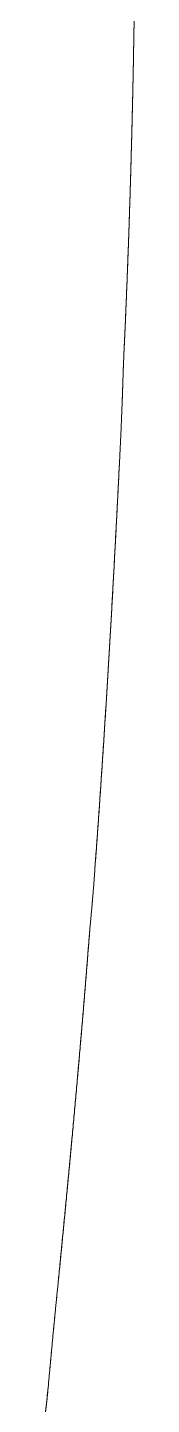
# Model space of a CAD drawing. Header units: millimetres. Extents: x 8533 to 164433, y 5768 to 115327.
# Drawn here: x 57182.31 to 57184.04, y 107738.18 to 107764.94 of the extents above; entities that cross this region are included whole.
import ezdxf

# ---------------------------------------------------------------- set-up
doc = ezdxf.new("R2010")
doc.units = ezdxf.units.MM
doc.header["$LTSCALE"] = 250
doc.layers.add('06_G-ENP_심볼', color=3, linetype='Continuous')
doc.layers.add('G-ENP', color=1, linetype='Continuous')

# ---------------------------------------------------------------- blocks, each defined once
blk = doc.blocks.new('zw$82BC')
at = {"layer": 'G-ENP', "color": 8, "lineweight": 0}
for centre, radius, start, end in [((15.56020665154018, 92.09559534028756), 2.899581979722512, 358.9781850580536, 359.0690730039203), ((15.55891459078693, 92.09561732169738), 2.90087422730824, 358.9816169216202, 359.0724622403317), ((18.58339731815995, 92.04631980408203), 0.1240103240714272, 178.2592031892488, 178.9992269624713), ((15.59407526575821, 92.09499129432459), 2.865707979359737, 358.8861637672391, 358.9781844156539), ((15.59282320784315, 92.0950145938744), 2.866960253912416, 358.8896380391441, 358.9816162805292), ((15.62690336483094, 92.09435306452832), 2.832873676778469, 358.7930155584131, 358.8861631109918), ((15.62568974101244, 92.09437761022542), 2.834087548658174, 358.7965320201359, 358.8896373890482), ((15.65873134800684, 92.09368251429242), 2.801038630827998, 358.698746322424, 358.7930148925051), ((15.65755433511926, 92.09370824501303), 2.802215924799617, 358.7023047557434, 358.7965313573658), ((15.68959687540003, 92.09298143442766), 2.770165142294441, 358.6033620547597, 358.6987456473412), ((15.68845528398414, 92.09300828070889), 2.771307049200924, 358.6069622308637, 358.7023040803569), ((15.71953592422905, 92.09225153039938), 2.740217197378686, 358.5068688490077, 358.6033613706726), ((15.71842855574012, 92.09227942680633), 2.741324917059103, 358.5105105348902, 358.6069615465964), ((15.74858268618, 92.09149443170793), 2.711160570281528, 358.4092728917694, 358.5068681535545), ((15.7475080842619, 92.09152332362044), 2.712235560396013, 358.4129558570186, 358.5105098382951), ((15.77676936858542, 92.0907117049033), 2.682963022049988, 358.3105804744424, 358.4092721834053), ((15.77572665119335, 92.09074152667483), 2.684006165678308, 358.3143044758095, 358.4129551483156), ((15.80412705092, 92.08990483760101), 2.655593443727213, 358.2107979772559, 358.3105797552238), ((15.80311476965495, 92.08993554335223), 2.656606190459534, 358.2145627792419, 358.3143037566086), ((15.83068455925253, 92.08907527776864), 2.629022982339724, 358.1099318893186, 358.2107972466189), ((15.82970186964356, 92.08910680789086), 2.630006177522171, 358.1137372431233, 358.2145620477302), ((15.85646988691407, 92.08822439863434), 2.603223619597308, 358.0079887906608, 358.1099311490306), ((15.85551570117214, 92.08825670448277), 2.604178351946164, 358.0118344477173, 358.113736502293), ((15.88058261288218, 92.0873865663479), 2.57909634239645, 357.9088610699438, 358.0118336959184), ((15.88150927757586, 92.08735353323772), 2.578169089243452, 357.9049753600709, 358.0079880379038), ((15.9058279413227, 92.08646395690045), 2.553834160591602, 357.8008983757485, 357.9049745977183), ((15.90492792182171, 92.08649766861316), 2.554734811111611, 357.8048238791362, 357.9088603066349), ((15.92944972654415, 92.08555690462356), 2.53019496684739, 357.6957647098085, 357.8008976007415), ((15.92857556552919, 92.0855912457522), 2.531069802019762, 357.6997297467825, 357.8048231080651), ((15.95239763518101, 92.08463355667834), 2.507228489489425, 357.5895813291135, 357.6957639261285), ((15.95154810304713, 92.08466849909905), 2.508078739812913, 357.5935856445831, 357.6997289638998), ((15.97469296916894, 92.08369507839313), 2.484913412543059, 357.4823553101918, 357.5895805363616), ((15.97386773308968, 92.08373056082286), 2.485739410963411, 357.4863986262444, 357.5935848498687), ((15.99635687807167, 92.08274256197473), 2.46322857368103, 357.3740938040305, 357.4823545049497), ((15.9955549020561, 92.08277855502052), 2.46403135686307, 357.3781758571405, 357.4863978224348), ((18.72867102356101, 91.95540291837818), 0.2720580903062564, 176.9474390016471, 177.8101801652577), ((18.73781857989231, 91.95504607021206), 0.2812129808899931, 176.9384794157313, 177.7985393492133), ((16.71496371887157, 92.01927753992561), 1.742668623709593, 358.1535717977715, 358.1975267005103), ((16.70853358163789, 92.01948226877226), 1.749102019136947, 358.155300384288, 358.199091542848), ((16.52537684247996, 92.02524371035122), 1.932349352539648, 358.1975275665426, 358.2371164442737), ((16.51743914656846, 92.02549065669643), 1.940290888687438, 358.1990924146153, 358.238517280003), ((16.99966007531374, 92.00999039017609), 1.457820803235452, 358.0525885540916, 358.1052567028981), ((16.99518832904302, 92.01014030252264), 1.462295061499947, 358.0546439851966, 358.1071487879138), ((16.87017453501711, 92.01427396278024), 1.587377177606456, 358.1052571448325, 358.1535711518003), ((16.8648577504364, 92.01444752155413), 1.592696794064125, 358.1071492333706, 358.1552997256303), ((17.28547586146881, 92.0000089074432), 1.171830679061777, 357.8684807596888, 357.9342002303111), ((17.28259809426937, 92.00011430066206), 1.174710375378874, 357.8710260304617, 357.9365821918731), ((17.20362501414623, 92.00296132346642), 1.253734756907667, 357.9342000639938, 357.9955690855089), ((17.20032879402898, 92.00307838609092), 1.25703305490574, 357.9365820180766, 357.9977877914411), ((17.10939170545329, 92.00625931871446), 1.348025759871288, 357.9955691174865, 358.0525883234325), ((17.10557551572249, 92.00639090562407), 1.351844217410334, 357.9977878244017, 358.054643751752), ((17.42080753011153, 91.99489414441769), 1.036402365287839, 357.7239798468862, 357.7984093418622), ((17.41855499759818, 91.9949821506923), 1.038656616187013, 357.7268521885463, 357.8011180473276), ((17.35727633738493, 91.99733654398028), 1.099980488607852, 357.7984087718873, 357.8684811311494), ((17.35474049145451, 91.99743242045486), 1.102518146205189, 357.801117486132, 357.8710263984444), ((17.57423033472158, 91.98859623337819), 0.8828502507873348, 357.4744822404634, 357.5620264300687), ((17.57258667981564, 91.98866742492271), 0.8844954465693203, 357.4778472857304, 357.5652268636654), ((17.52830316792934, 91.99055166391418), 0.928819026691653, 357.5620252753933, 357.645188915167), ((17.52648856413698, 91.99062755426638), 0.9306352165748625, 357.5652257087544, 357.6482251449308), ((17.47745288270046, 91.99264276431597), 0.9797122895930517, 357.6451879507333, 357.7239806178855), ((17.47543753969593, 91.99272419971965), 0.9817292770774255, 357.6482241792057, 357.7268529526646), ((17.65400592966326, 91.98501631261553), 0.8029943463253977, 357.2862081349304, 357.3825490774055), ((17.65263712343018, 91.98507999738797), 0.8043646330884483, 357.289903816438, 357.3860791806593), ((17.61593912408217, 91.98675655695143), 0.8411009092442983, 357.3825475460945, 357.4744835867994), ((17.61444270641461, 91.98682371734452), 0.8425988330989049, 357.3860776511133, 357.4778486270203), ((17.75072777554801, 91.98026799664564), 0.7061559133567695, 356.9706053876954, 357.0802564860885), ((17.74965383116394, 91.98032376303127), 0.7072313044845912, 356.9748015867495, 357.0842851352673), ((17.72103614697905, 91.98178239455831), 0.7358861371721208, 357.0802543833042, 357.1854511501342), ((17.71987612755846, 91.98184045165806), 0.7370476083535071, 357.0842830506813, 357.1893129927716), ((17.68890635135348, 91.98336200759962), 0.7680547390115021, 357.1854492361163, 357.2862098583743), ((17.68764876571443, 91.98342268387967), 0.7693137873995086, 357.1893110826761, 357.2899055379225), ((12.97374968860994, 92.21181826139082), 5.488731482454955, 357.1126916570536, 357.1699931264304), ((12.96460189706217, 92.21227487858732), 5.497890662685504, 357.1148888925129, 357.1720937247457), ((19.06598347323832, 91.91039762045489), 0.6109543706253132, 176.945872019556, 177.1454180047712), ((19.02746940129164, 91.91236418935449), 0.5723902650495318, 176.9319625210342, 177.1294128105795), ((13.20637083759927, 92.20008589079407), 5.255814657221203, 357.0528174038336, 357.1126911278445), ((13.19800957318269, 92.20051181260197), 5.264186762432624, 357.0551110986419, 357.1148883642945), ((13.4194120890751, 92.18911783863086), 5.042491257195298, 356.9903756883878, 357.0528168665732), ((13.41174062646805, 92.1895168257659), 5.050173087930373, 356.9927656615307, 357.0551105638743), ((13.61523547111172, 92.17882223190878), 4.84639741111636, 356.9253713701414, 356.9903751439916), ((13.608171895789, 92.17919747495529), 4.8534709461825, 356.9278574398598, 356.992765118206), ((13.79583702136269, 92.16912145200683), 4.665535516058965, 356.8578093742972, 356.9253708195835), ((13.78931226552517, 92.16947563547916), 4.672069877522662, 356.8603913540633, 356.9278568876508), ((13.95687046748829, 92.1602848744032), 4.504259802931467, 356.7903723938278, 356.8603907941601), ((13.962915000872, 92.15994947979152), 4.498205972011204, 356.7876946965659, 356.8578088154317), ((14.11792426497847, 92.15124976426745), 4.342952769116597, 356.7150323990173, 356.7876941263285), ((14.11230890966443, 92.1515683587998), 4.34857715473204, 356.7178056252514, 356.7903718251006), ((14.26211789507114, 92.14297361087671), 4.198521824806727, 356.6398276191186, 356.7150318204578), ((14.25688785156622, 92.14327711081427), 4.203760666600973, 356.6426961811101, 356.7178050476313), ((14.39658000950989, 92.13507892460865), 4.063828149043424, 356.5620855839633, 356.639827034675), ((14.39169739526137, 92.13536879851682), 4.068719360051161, 356.5650492816744, 356.642695595657), ((14.52225490216451, 92.12752904128081), 3.937926682086104, 356.4818115926068, 356.5620849896652), ((14.51768637937512, 92.12780658663416), 3.942503627408307, 356.4848702290118, 356.5650486871802), ((14.6399675342367, 92.12029196058683), 3.819991788664646, 356.3990110429039, 356.481810987539), ((14.63568433317415, 92.12055828704916), 3.824283261364119, 356.4021644096173, 356.4848696224995), ((14.75044306936907, 92.11333955480751), 3.709297706578489, 356.3136894138453, 356.3990104236036), ((14.7464195055277, 92.11359566036663), 3.71332941255083, 356.3169373048884, 356.4021637913124), ((14.85432053186049, 92.10664706276054), 3.605204879431549, 356.225852286655, 356.3136887832806), ((14.85053410731366, 92.10689381634268), 3.608999335303773, 356.2291944891603, 356.3169366768654), ((14.95216536480554, 92.10019259729546), 3.507147388853309, 356.1355053431565, 356.2258516442997), ((14.94859586640941, 92.10043078578423), 3.510724825073835, 356.1389416451488, 356.2291938512569), ((15.04447993515886, 92.09395672976257), 3.414622441172232, 356.0426543718627, 356.1355046887341), ((15.04110944388465, 92.09418704893324), 3.418000792228286, 356.0461845551019, 356.1389409920511), ((15.13171210524378, 92.08792215596975), 3.327181789421503, 355.9473052695687, 356.0426537051942), ((15.1285250478539, 92.08814519708608), 3.330376641498848, 355.9509291056253, 356.0461838898498), ((15.21124406782486, 92.08228976291792), 3.24745063608283, 355.8531813136436, 355.9509284284989), ((15.2142622407123, 92.0820734295487), 3.244424720438678, 355.8494640474025, 355.9473045893212), ((19.15350114980176, 91.79363517771003), 0.7053639076698581, 175.6406425967669, 176.0126808441581), ((19.17505271134634, 91.79216196229572), 0.7269658657079097, 175.6375854493729, 176.0123674934043), ((18.08237159072543, 91.86734889276516), 0.3683009747292741, 355.61271937018, 355.7497401925191), ((18.08337608969516, 91.86727307869882), 0.3672936190479371, 355.6176838296523, 355.7550752728496), ((18.10748158205935, 91.86548282278915), 0.3431217395950182, 355.749733664673, 355.8966572319858), ((18.10836148300326, 91.86541860780426), 0.3422394988068651, 355.7550687382308, 355.9023651406945), ((18.12956887421377, 91.86389832970457), 0.3209776863741763, 355.8966502964512, 356.0535373538855), ((18.13034638329636, 91.86384366168897), 0.32019825800324, 355.9023581894044, 356.059620453882), ((18.14915652264462, 91.86254705757642), 0.3013434838842887, 356.0535300281353, 356.220444853856), ((18.14984874591444, 91.86250035366749), 0.3006496871058758, 356.0596131092779, 356.2269056088117), ((17.93410308611142, 91.8792568402389), 0.517047274809375, 355.1626020514341, 355.2605441504537), ((17.93602084006172, 91.87909625416921), 0.515122809378263, 355.1661033396421, 355.2644086329456), ((17.98088536098579, 91.87537824145102), 0.4701044929256987, 355.2605393132148, 355.3681788440228), ((17.98248230692469, 91.87524740840013), 0.4685021968038564, 355.26440376446, 355.3724081700391), ((18.02013685976267, 91.87219823887648), 0.4307243891599219, 355.3681735688169, 355.485556143795), ((18.02148772873188, 91.87209024048718), 0.4293692102121746, 355.3724028610729, 355.4901520696466), ((18.05355764639638, 91.86955952804414), 0.3971995957366566, 355.4855504472699, 355.6127254964882), ((18.05471589881553, 91.86946941978533), 0.3960378437796265, 355.490146348329, 355.6176899662866), ((17.5997159514322, 91.90841660776954), 0.8527037929073665, 354.8670486051336, 354.9265782001881), ((17.60480921126499, 91.90796186123231), 0.84759027281117, 354.8691105916016, 354.9289983089714), ((17.71754234818674, 91.89795601166179), 0.734413963069487, 354.9265751218264, 354.9956592387049), ((17.72134041920255, 91.89762121290937), 0.7306011646380131, 354.9289952217267, 354.9984385006444), ((17.80703468476487, 91.89011965471195), 0.6445791880852275, 354.9956557050883, 355.0743240704326), ((17.80997716101622, 91.88986410859025), 0.6416256361666639, 354.9984349511065, 355.0774636789573), ((17.87735628427528, 91.88405926088319), 0.5739969259292568, 355.0743201006938, 355.1626064570868), ((17.87970416899743, 91.88385880690709), 0.571640499956851, 355.0774596837462, 355.1661077615835), ((16.09784299109596, 92.04568145175568), 2.360836790000893, 354.7240299613533, 354.7455578862015), ((16.13604580409999, 92.04216115356917), 2.322472126530898, 354.7246668994732, 354.7465503051783), ((16.81670923819617, 91.97957075520378), 1.638937000959219, 354.7455566151459, 354.7765606729609), ((16.83524677718044, 91.97787119270697), 1.620321715419171, 354.7465490168535, 354.7779089881595), ((17.19953699223295, 91.94457282293877), 1.254512828301266, 354.7765589469104, 354.8170526039929), ((17.21045423320773, 91.94357880877038), 1.24355042848966, 354.7779072389354, 354.818757387645), ((17.43744360935268, 91.9229930546199), 1.015629499309814, 354.8170504303662, 354.8670512200098), ((17.44463420248145, 91.92234409900254), 1.008409681472161, 354.8187551869669, 354.8691132397498), ((15.80453155480878, 92.02976258324964), 2.651762361989745, 355.4877825645287, 355.5918586832911), ((15.80853521592287, 92.02945042542609), 2.647746550690846, 355.4916135272229, 355.5958462597953), ((18.56356391115339, 91.8172854608265), 0.115439674179885, 174.8179173759603, 175.697368176749), ((18.55354841575685, 91.81813400494264), 0.1053884535706559, 174.7674466538191, 175.6506033003081), ((14.2521450629027, 92.21612089091661), 4.214387556653496, 354.7119696034728, 354.7240307768727), ((14.37220282200293, 92.20502198896475), 4.093817862743605, 354.7122513735971, 354.7246677247317), ((15.69344388290905, 92.03852914701173), 2.763195406856657, 355.3878744619885, 355.4877838144278), ((15.69777343232677, 92.03818381940835), 2.758852108048939, 355.3915492361966, 355.491614778138), ((15.57310466641026, 92.04823698299805), 2.883925556807213, 355.2921219907853, 355.3878756548307), ((15.57780224355214, 92.04785422177605), 2.879212412210787, 355.295640985621, 355.3915504270945), ((15.44228147653719, 92.0590106568402), 3.015191618897172, 355.2005146319173, 355.2921231241579), ((15.44739771357071, 92.05858535406054), 3.010057735550205, 355.203878225384, 355.2956421214095), ((15.29951338080367, 92.07099787824188), 3.158462071665014, 355.1130423940832, 355.2005157014809), ((15.30510758274632, 92.07052403158752), 3.152847837977131, 355.1162509541186, 355.203879301611), ((15.14305302715941, 92.08437532709644), 3.315493273661213, 355.0296958514846, 355.1130434019386), ((15.14919639787929, 92.08384573102984), 3.309327118531029, 355.0327497277452, 355.1162519666757), ((14.970793270399, 92.09935608515394), 3.488403212389785, 354.9504661575835, 355.0296967998659), ((14.97757282580842, 92.09876194574213), 3.481597673042638, 354.9533656656646, 355.0327506767138), ((14.7801706188982, 92.11619942188196), 3.679768552138874, 354.875345037297, 354.9504670423931), ((14.78769209011041, 92.11553004279438), 3.672217354261463, 354.8780904800351, 354.9533665524668), ((14.56803377760367, 92.13522409010886), 3.892756761755254, 354.8043248087423, 354.8753458548977), ((14.5764281370913, 92.13446622470428), 3.884328261172339, 354.8069164615754, 354.878091299158), ((14.33046587224648, 92.1568263282507), 4.131304799576902, 354.7373983876431, 354.8043255600743), ((14.33989667557417, 92.15596343049509), 4.121834602444016, 354.7398365043671, 354.8069172151252), ((14.06253581531918, 92.1815050164924), 4.400369016927313, 354.6745592963873, 354.7373990702295), ((14.07320991646937, 92.18051615517186), 4.38964920953424, 354.676844113384, 354.7398371909425), ((13.75794770376304, 92.2098971646385), 4.706277551913977, 354.615801682544, 354.6745599098501), ((13.77013203529954, 92.20875533597757), 4.694039835846723, 354.6179334020481, 354.6768447301858), ((13.40853622097781, 92.24282900292809), 5.0572375072868, 354.5611203005148, 354.6158022256951), ((13.42257801621675, 92.24149906306042), 5.043132871933036, 354.5630991154966, 354.6179339498777), ((13.00351093113336, 92.28139243508065), 5.464094513755727, 354.5105105570859, 354.561120773513), ((13.01987538986533, 92.27982731431638), 5.447655380719135, 354.5123366229138, 354.5630995914613), ((12.52831892430517, 92.32706020140921), 5.94147590031676, 354.4639684774855, 354.5105109604337), ((12.54763779564259, 92.32519596039828), 5.922067289765012, 354.4656419365208, 354.5123370282939), ((11.96283597694965, 92.38186891164969), 6.509608770751196, 354.4214907521609, 354.4639688099559), ((11.98599646576771, 92.37961576834357), 6.486338943244468, 354.4230117115483, 354.4656422707289), ((11.2784337775404, 92.44871593429815), 7.197267766906393, 354.3830747037567, 354.4214910111099), ((11.30671291962337, 92.4459446368054), 7.168853159106669, 354.3844432572201, 354.4230119722607), ((17.34048476672355, 91.85110629911424), 1.105832253527159, 354.2485957759321, 354.4558993855338), ((17.32581579663271, 91.85260192150878), 1.120577331333216, 354.2504477720866, 354.4615077642683), ((19.84262687527435, 91.59738493806123), 1.40914132990586, 174.2383245253291, 174.2970358790263), ((19.83977833918148, 91.5976709377561), 1.406278472420651, 174.2360574864091, 174.294890984444), ((19.77098217793117, 91.60461384334656), 1.33713286006356, 174.1763709924932, 174.238320937467), ((19.76845554994721, 91.60487021307262), 1.334593258957703, 174.1739830349265, 174.2360538893676), ((20.01589973242626, 91.5801712801412), 1.583267146804989, 174.352483804392, 174.4046260574763), ((20.0122088607276, 91.58053463144057), 1.579558433131354, 174.3504622022802, 174.4027287741819), ((19.92365025983158, 91.58929358379305), 1.490567731392028, 174.297039247473, 174.3524806750178), ((19.92041934102265, 91.58961472123741), 1.487320892192891, 174.2948943546256, 174.3504590552096), ((20.38758039788179, 91.54410167026015), 1.956693974902327, 174.4989146286018, 174.5410052971014), ((20.38176595390838, 91.5446595739325), 1.950852826582724, 174.4972689014881, 174.5394865922784), ((20.24427090448326, 91.55790346855053), 1.812721406215821, 174.4534475422061, 174.4989122262505), ((20.23932592849629, 91.55838176463357), 1.807753352939294, 174.4516755940308, 174.4972664913889), ((20.12174429675476, 91.56980184341364), 1.689618437422096, 174.4046289453289, 174.4534448908457), ((20.11749240883093, 91.57021663762765), 1.685346364851042, 174.4027316808572, 174.4516729328941), ((20.76100399924771, 91.50855380734214), 2.331805761606268, 174.5797054646743, 174.6149887712272), ((20.75262300945725, 91.50934653324941), 2.32338736496624, 174.5783145429409, 174.613726230487), ((20.55724037446289, 91.52788789198024), 2.127126936091196, 174.5410074479527, 174.5797035705765), ((20.55031369905227, 91.52854757985187), 2.120168917803707, 174.5394887562251, 174.5783126257807), ((21.32079763793952, 91.45595994916187), 2.894064648566619, 174.6468462738744, 174.6752582245595), ((21.30774977146218, 91.4571794318772), 2.880959918345329, 174.6457127157566, 174.6742540983631), ((21.01000176188724, 91.48508238224247), 2.581907328166162, 174.6149904124102, 174.6468448888577), ((20.99966633825012, 91.48605384932125), 2.571526349057136, 174.6137278943816, 174.6457113152861), ((22.98117720772775, 91.30204026359411), 4.561563336543164, 174.7217138942214, 174.739739174895), ((22.94854671975607, 91.30504984790156), 4.528794352212491, 174.7209697295552, 174.7391253297585), ((22.24758246188243, 91.36981334920904), 3.824844636993869, 174.7002182538496, 174.7217132720791), ((22.22466145624749, 91.37193540488857), 3.80182560979061, 174.6993439655497, 174.7209690949739), ((21.71917555177119, 91.41883009542056), 3.294169120258367, 174.6752593516671, 174.7002173773152), ((21.70221323352384, 91.42040744339295), 3.277133620196865, 174.6742552440012, 174.6993430732582), ((25.83588067323883, 91.03966742524949), 7.428298676124915, 174.7542907684366, 174.7653656822498), ((25.749633468943, 91.04757782705167), 7.341689469443855, 174.7538073949283, 174.7650127990453), ((24.06688773501425, 91.20208143723693), 5.651865641423541, 174.7397395377289, 174.7542906647785), ((24.0168252377298, 91.20668440560928), 5.601591980939141, 174.7391257096709, 174.7538072841625), ((18.29754288512335, 91.7290310384115), 0.1414939329539353, 353.6746655056451, 354.6972864091657), ((18.30579407103933, 91.72820232965012), 0.1332014521816563, 353.728015931051, 354.7474132784766), ((29.22430879419757, 90.72923095450909), 10.83091765762578, 174.7653655248082, 174.772964485166), ((29.04209296175863, 90.74591323299444), 10.64793976836852, 174.7650126423342, 174.7727420435613), ((14.39799678845846, 92.1559246708253), 4.064336899897005, 353.6711602137415, 353.7498454202355), ((14.4028075678698, 92.1553945742728), 4.05949700349118, 353.6740692628481, 353.7528464588952)]:
    blk.add_arc(centre, radius, start, end, dxfattribs=at)

msp = doc.modelspace()

# ---------------------------------------------------------------- block references
at = {"layer": '06_G-ENP_심볼', "color": 0, "xscale": 79.36842069133647, "yscale": 79.36842069133647, "zscale": 79.36842069133647}
msp.add_blockref('zw$82BC', (55718.94609826999, 100459.2019182342, -0.3242994333755119), dxfattribs=at)

doc.saveas('drawing.dxf')
